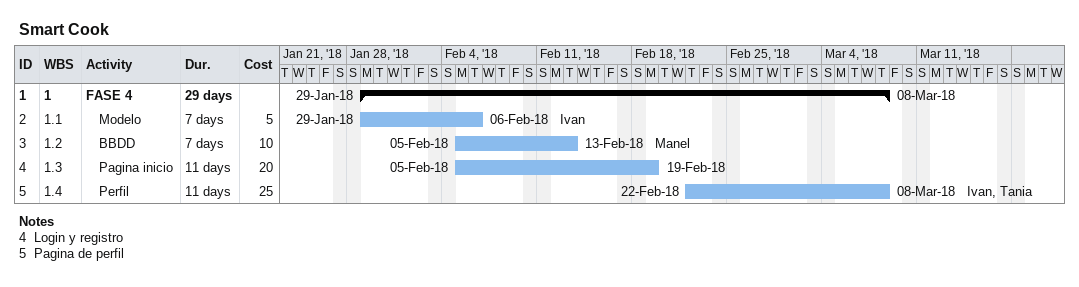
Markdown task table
Smart Cook

| ID | WBS | Task | Duration | Start | Finish | Resources | Cost |
|---|---|---|---|---|---|---|---|
| 1 | 1 | **FASE 4** | 29d | 2018-01-29 | 2018-03-08 |  |  |
| 2 | 1.1 | Modelo | 7d | 2018-01-29 | 2018-02-06 | Ivan | 5 |
| 3 | 1.2 | BBDD | 7d | 2018-02-05 | 2018-02-13 | Manel | 10 |
| 4 | 1.3 | Pagina inicio | 11d | 2018-02-05 | 2018-02-19 |  | 20 |
| 5 | 1.4 | Perfil | 11d | 2018-02-22 | 2018-03-08 | Ivan, Tania | 25 |

Notes
- 4: Login y registro
- 5: Pagina de perfil
